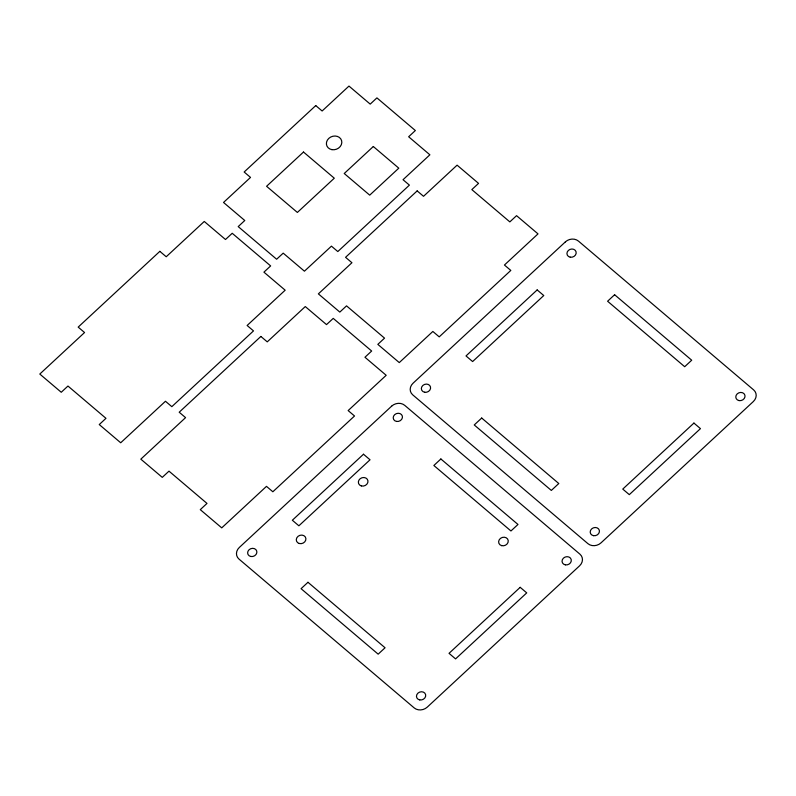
<?xml version="1.0" encoding="UTF-8"?>
<svg xmlns="http://www.w3.org/2000/svg" width="796" height="796" viewBox="0 0 796 796"><rect width="100%" height="100%" fill="white"/><g stroke="black" fill="none" stroke-linecap="round" stroke-linejoin="round"><path stroke-width="1.19" d="M315.753 105.579L244.153 172.006L250.521 177.418L223.527 202.463L244.77 220.502L238.203 226.601L276.63 259.237L283.197 253.148L304.44 271.187L331.435 246.143L337.803 251.556L409.403 185.12L403.035 179.717L429.88 154.802L408.647 136.763L415.353 130.534L376.926 97.888L370.21 104.117L348.976 86.077L322.121 110.992L315.753 105.579M159.847 251.347L78.177 327.116L84.555 332.529L39.8 374.05L61.252 392.269L67.959 386.04L105.968 418.328L99.261 424.557L120.703 442.775L165.459 401.254L171.827 406.666L253.496 330.897L247.128 325.484L285.167 290.192L263.924 272.152L270.64 265.924L232.213 233.278L225.497 239.506L204.264 221.467L166.225 256.76L159.847 251.347M303.495 152.036L266.58 186.284L297.376 212.442L334.29 178.195L303.495 152.036M373.314 146.514L344.23 173.508L369.712 195.149L398.796 168.165L373.314 146.514M417.164 190.891L345.564 257.317L351.931 262.73L318.37 293.873L339.822 312.092L346.529 305.863L384.538 338.141L377.831 344.37L399.274 362.598L432.845 331.454L439.213 336.867L510.813 270.431L504.445 265.028L538.006 233.885L516.554 215.666L509.838 221.895L471.839 189.607L478.545 183.379L457.093 165.16L423.532 196.304L417.164 190.891M260.869 336.449L179.2 412.219L185.577 417.631L140.822 459.153L162.275 477.371L168.991 471.142L206.99 503.42L200.284 509.649L221.736 527.867L266.481 486.356L272.849 491.769L354.519 415.99L348.15 410.577L386.189 375.294L364.956 357.255L371.662 351.026L333.235 318.38L326.519 324.609L305.286 306.569L267.247 341.862L260.869 336.449M565.359 241.904L413.064 383.204A9.393 8.089 -19.9 0 0 412.726 394.846L587.936 543.668A9.393 8.089 -19.9 0 0 601.02 542.852L753.324 401.552A9.393 8.089 -19.9 0 0 753.663 389.921L578.443 241.089A9.393 8.089 -19.9 0 0 565.359 241.904M391.632 406.159L239.337 547.449A9.393 8.089 -19.9 0 0 238.999 559.091L414.209 707.923A9.393 8.089 -19.9 0 0 427.293 707.107L579.587 565.807A9.393 8.089 -19.9 0 0 579.926 554.165L404.716 405.343A9.393 8.089 -19.9 0 0 391.632 406.159M537.161 289.923L466.008 355.941L472.615 361.553L543.768 295.535L537.161 289.923M363.493 454.227L292.341 520.246L298.878 525.798L370.031 459.79L363.493 454.227M481.699 418.039L474.247 424.955L551.339 490.435L558.792 483.52L481.699 418.039M614.612 294.729L607.597 301.236L684.689 366.717L691.704 360.21L614.612 294.729M307.972 582.284L301.077 588.682L378.17 654.163L385.065 647.775L307.972 582.284M440.875 458.974L433.86 465.491L510.952 530.972L517.977 524.465L440.875 458.974M693.923 423.074L622.761 489.092L629.308 494.644L700.46 428.636L693.923 423.074M520.186 587.329L449.034 653.337L455.571 658.899L526.733 592.881L520.186 587.329M361.324 485.918A4.895 4.219 -19.9 0 0 367.941 480.824A4.895 4.219 -19.9 0 0 360.22 478.665A4.895 4.219 -19.9 0 0 361.324 485.918M299.256 543.499A4.895 4.219 -19.9 0 0 305.873 538.414A4.895 4.219 -19.9 0 0 298.152 536.245A4.895 4.219 -19.9 0 0 299.256 543.499M501.599 545.628A4.895 4.219 -19.9 0 0 508.216 540.534A4.895 4.219 -19.9 0 0 500.485 538.375A4.895 4.219 -19.9 0 0 501.599 545.628M396.517 421.432A4.696 4.04 -19.9 0 0 402.328 416.039A4.696 4.04 -19.9 0 0 394.647 414.686A4.696 4.04 -19.9 0 0 396.517 421.432M250.939 556.503A4.696 4.04 -19.9 0 0 256.75 551.111A4.696 4.04 -19.9 0 0 249.068 549.747A4.696 4.04 -19.9 0 0 250.939 556.503M419.781 699.923A4.696 4.04 -19.9 0 0 425.591 694.53A4.696 4.04 -19.9 0 0 417.91 693.167A4.696 4.04 -19.9 0 0 419.781 699.923M565.359 564.852A4.696 4.04 -19.9 0 0 571.18 559.459A4.696 4.04 -19.9 0 0 563.488 558.096A4.696 4.04 -19.9 0 0 565.359 564.852M593.508 535.668A4.696 4.04 -19.9 0 0 599.318 530.275A4.696 4.04 -19.9 0 0 591.637 528.912A4.696 4.04 -19.9 0 0 593.508 535.668M424.666 392.259A4.696 4.04 -19.9 0 0 430.477 386.866A4.696 4.04 -19.9 0 0 422.795 385.503A4.696 4.04 -19.9 0 0 424.666 392.259M739.096 400.597A4.696 4.04 -19.9 0 0 744.907 395.204A4.696 4.04 -19.9 0 0 737.225 393.851A4.696 4.04 -19.9 0 0 739.096 400.597M570.254 257.188A4.696 4.04 -19.9 0 0 576.065 251.795A4.696 4.04 -19.9 0 0 568.374 250.432A4.696 4.04 -19.9 0 0 570.254 257.188M331.922 149.648A7.831 6.736 -19.9 0 0 341.613 140.663A7.831 6.736 -19.9 0 0 328.798 138.385A7.831 6.736 -19.9 0 0 331.922 149.648"/></g></svg>
